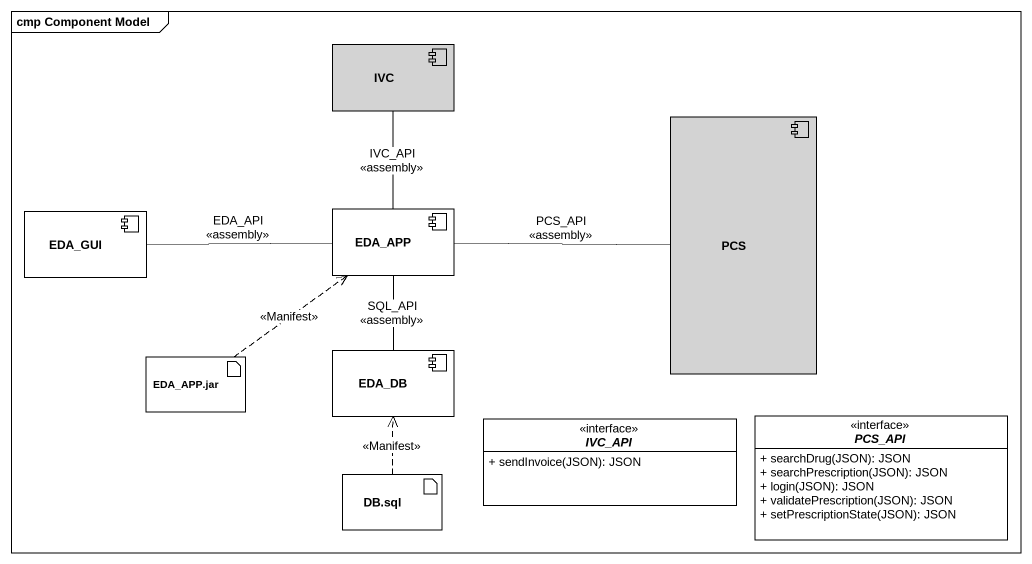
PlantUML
@startuml
mainframe cmp Component Model
allowmixing
hide circle
hide empty members
skinparam classAttributeIconSize 0
component IVC #D3D3D3
component PCS #D3D3D3
component EDA_GUI
component EDA_APP
artifact "EDA_APP.jar" as EDA_APP_jar
component EDA_DB
interface IVC_API {
  + sendInvoice(JSON): JSON
}
interface PCS_API {
  + searchDrug(JSON): JSON
  + searchPrescription(JSON): JSON
  + login(JSON): JSON
  + validatePrescription(JSON): JSON
  + setPrescriptionState(JSON): JSON
}
artifact "DB.sql" as DB_sql
EDA_GUI -right- EDA_APP : EDA_API\n<<assembly>>
EDA_APP -up- IVC : IVC_API\n<<assembly>>
EDA_APP -right- PCS : PCS_API\n<<assembly>>
EDA_APP -- EDA_DB : SQL_API\n<<assembly>>
EDA_APP_jar .up.> EDA_APP : <<Manifest>>
DB_sql .up.> EDA_DB : <<Manifest>>
@enduml
